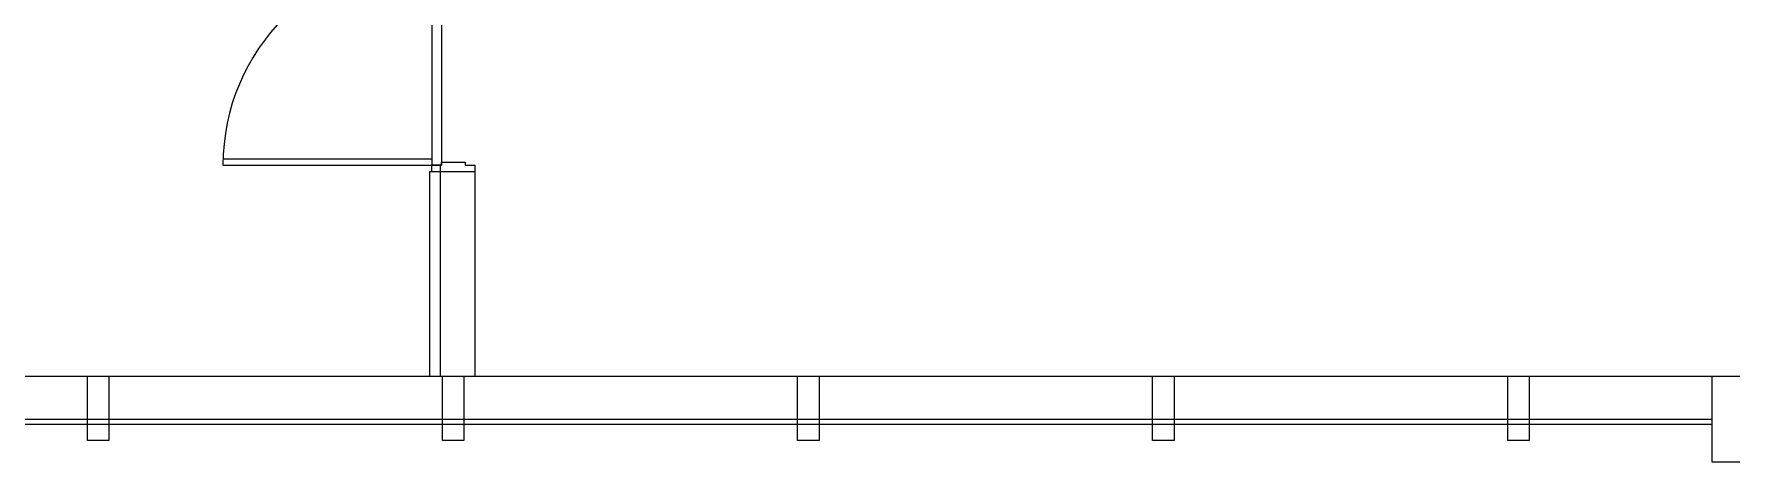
# Model space of a CAD drawing. Header units: millimetres. Extents: x 11414 to 120121, y 3637 to 81420.
# Drawn here: x 41768 to 49655, y 46327 to 48318 of the extents above; entities that cross this region are included whole.
import ezdxf
from ezdxf.enums import TextEntityAlignment as Align

# ---------------------------------------------------------------- set-up
doc = ezdxf.new("R2010")
doc.units = ezdxf.units.MM
doc.header["$LTSCALE"] = 100
doc.layers.get('0').update_dxf_attribs({"color": 251})
for name, color, linetype in [('ARC-7$0$ARCH', 9, 'Continuous'), ('ARC-7$0$동물실', 9, 'Continuous'), ('ARC-7$0$방화석고', 9, 'Continuous')]:
    doc.layers.add(name, color=color, linetype=linetype)
doc.styles.add('ARC-7$0$돋움', font='')
doc.styles.add('ARC-7$0$울릉도l', font='')
doc.styles.get('ARC-7$0$돋움').set_extended_font_data('DotumChe')
doc.styles.get('ARC-7$0$울릉도l').set_extended_font_data('Dotum')

# ---------------------------------------------------------------- blocks, each defined once
blk = doc.blocks.new('ARC-7')
at = {"layer": 'ARC-7$0$ARCH', "color": 251}
for p, q in [((624622.8, -450108.5), (624622.8, -451058.5)), ((624672.8, -450078.5), (624672.8, -451058.5)), ((624832.8, -450108.5), (624832.8, -451058.5)), ((608883.8, -451058.5), (630582.8, -451058.5)), ((624682.8, -451358.5), (624682.8, -451058.5)), ((624682.8, -451058.5), (624782.8, -451058.5)), ((624782.8, -451058.5), (624782.8, -451358.5)), ((626332.8, -451358.5), (626332.8, -451058.5)), ((626332.8, -451058.5), (626432.8, -451058.5)), ((626432.8, -451058.5), (626432.8, -451358.5)), ((627982.8, -451358.5), (627982.8, -451058.5)), ((627982.8, -451058.5), (628082.8, -451058.5)), ((628082.8, -451058.5), (628082.8, -451358.5)), ((629632.8, -451358.5), (629632.8, -451058.5)), ((629632.8, -451058.5), (629732.8, -451058.5)), ((629732.8, -451058.5), (629732.8, -451358.5)), ((630582.8, -451058.5), (630982.8, -451058.5)), ((630582.8, -451458.5), (630582.8, -451058.5)), ((608883.8, -451258.5), (630582.8, -451258.5)), ((608883.8, -451282.5), (630582.8, -451282.5)), ((624782.8, -451358.5), (624682.8, -451358.5)), ((626432.8, -451358.5), (626332.8, -451358.5)), ((628082.8, -451358.5), (627982.8, -451358.5)), ((629732.8, -451358.5), (629632.8, -451358.5)), ((630982.8, -451458.5), (630582.8, -451458.5))]:
    blk.add_line(p, q, dxfattribs=at)
blk.add_lwpolyline([(623132.8, -451358.5), (623032.8, -451358.5), (623032.8, -451058.5), (623132.8, -451058.5)], close=True, dxfattribs=at)
at = {"layer": 'ARC-7$0$동물실', "color": 251}
for p, q in [((624632.8, -448138.5), (624632.8, -450078.5)), ((624632.8, -448138.5), (624632.8, -450078.5)), ((624677.8, -448138.5), (624677.8, -450078.5)), ((624677.8, -448138.5), (624677.8, -450078.5)), ((623663.2, -450048.5), (624632.8, -450048.5)), ((623663.2, -450048.5), (624632.8, -450048.5)), ((624677.8, -450078.5), (624677.8, -450063.5)), ((624677.8, -450063.5), (624787.8, -450063.5)), ((624677.8, -450078.5), (624677.8, -450063.5)), ((624677.8, -450063.5), (624787.8, -450063.5)), ((624787.8, -450063.5), (624787.8, -450078.5)), ((624787.8, -450063.5), (624787.8, -450078.5)), ((623662.8, -450078.5), (624632.8, -450078.5)), ((623662.8, -450078.5), (624632.8, -450078.5)), ((624632.8, -450108.5), (624632.8, -450078.5)), ((624632.8, -450078.5), (624677.8, -450078.5)), ((624632.8, -450108.5), (624632.8, -450078.5)), ((624632.8, -450078.5), (624677.8, -450078.5)), ((624677.8, -450078.5), (624632.8, -450078.5)), ((624832.8, -450108.5), (624632.8, -450108.5)), ((624832.8, -450108.5), (624632.8, -450108.5)), ((624787.8, -450078.5), (624832.8, -450078.5)), ((624787.8, -450078.5), (624832.8, -450078.5)), ((624832.8, -450078.5), (624832.8, -450108.5)), ((624832.8, -450078.5), (624832.8, -450108.5))]:
    blk.add_line(p, q, dxfattribs=at)
blk.add_arc((624632.8, -450078.5), 970, 90.00001, 180, dxfattribs=at)
blk.add_arc((624632.8, -450078.5), 970, 90.00001, 180, dxfattribs=at)
at = {"layer": 'ARC-7$0$방화석고', "color": 251}
blk.add_line((624632.8, -450108.5), (624622.8, -450108.5), dxfattribs=at)
at = {"color": 251, "style": 'ARC-7$0$돋움'}
for tag, p in [('X2', (601933.6, -417318.4)), ('X3', (611533.6, -417318.4)), ('X4', (621433.6, -417318.4)), ('X6', (641231.6, -417318.4)), ('X7', (651133.6, -417318.5)), ('X8', (661033.6, -417318.4)), ('X9', (667633.6, -417318.4)), ('X10', (676133.6, -417318.5)), ('X11', (683633.6, -417318.5)), ('X5', (631333.6, -417375.7))]:
    blk.add_attdef(tag, text='', height=750, dxfattribs=at).set_placement(p, align=Align.MIDDLE_CENTER)
at = {"layer": 'ARC-7$0$ARCH', "color": 251}
for tag, height, style, p in [('Y11', 450, 'ARC-7$0$울릉도l', (593382.5, -427808.5)), ('Y10', 450, 'ARC-7$0$울릉도l', (593382.5, -435308.5)), ('Y9', 450, 'ARC-7$0$울릉도l', (593382.5, -443808.5)), ('Y8', 450, 'ARC-7$0$울릉도l', (593382.5, -450408.5)), ('Y7', 450, 'ARC-7$0$울릉도l', (593382.5, -460308.5)), ('Y6', 750, 'ARC-7$0$돋움', (593382.5, -470208.5))]:
    blk.add_attdef(tag, text='', height=height, rotation=90, dxfattribs=dict(at, style=style)).set_placement(p, align=Align.MIDDLE_CENTER)

msp = doc.modelspace()

# ---------------------------------------------------------------- block references
at = {"color": 21, "linetype": 'Continuous'}
msp.add_blockref('ARC-7', (-581016.2, 497785.5, 0), dxfattribs=at)

doc.saveas('drawing.dxf')
